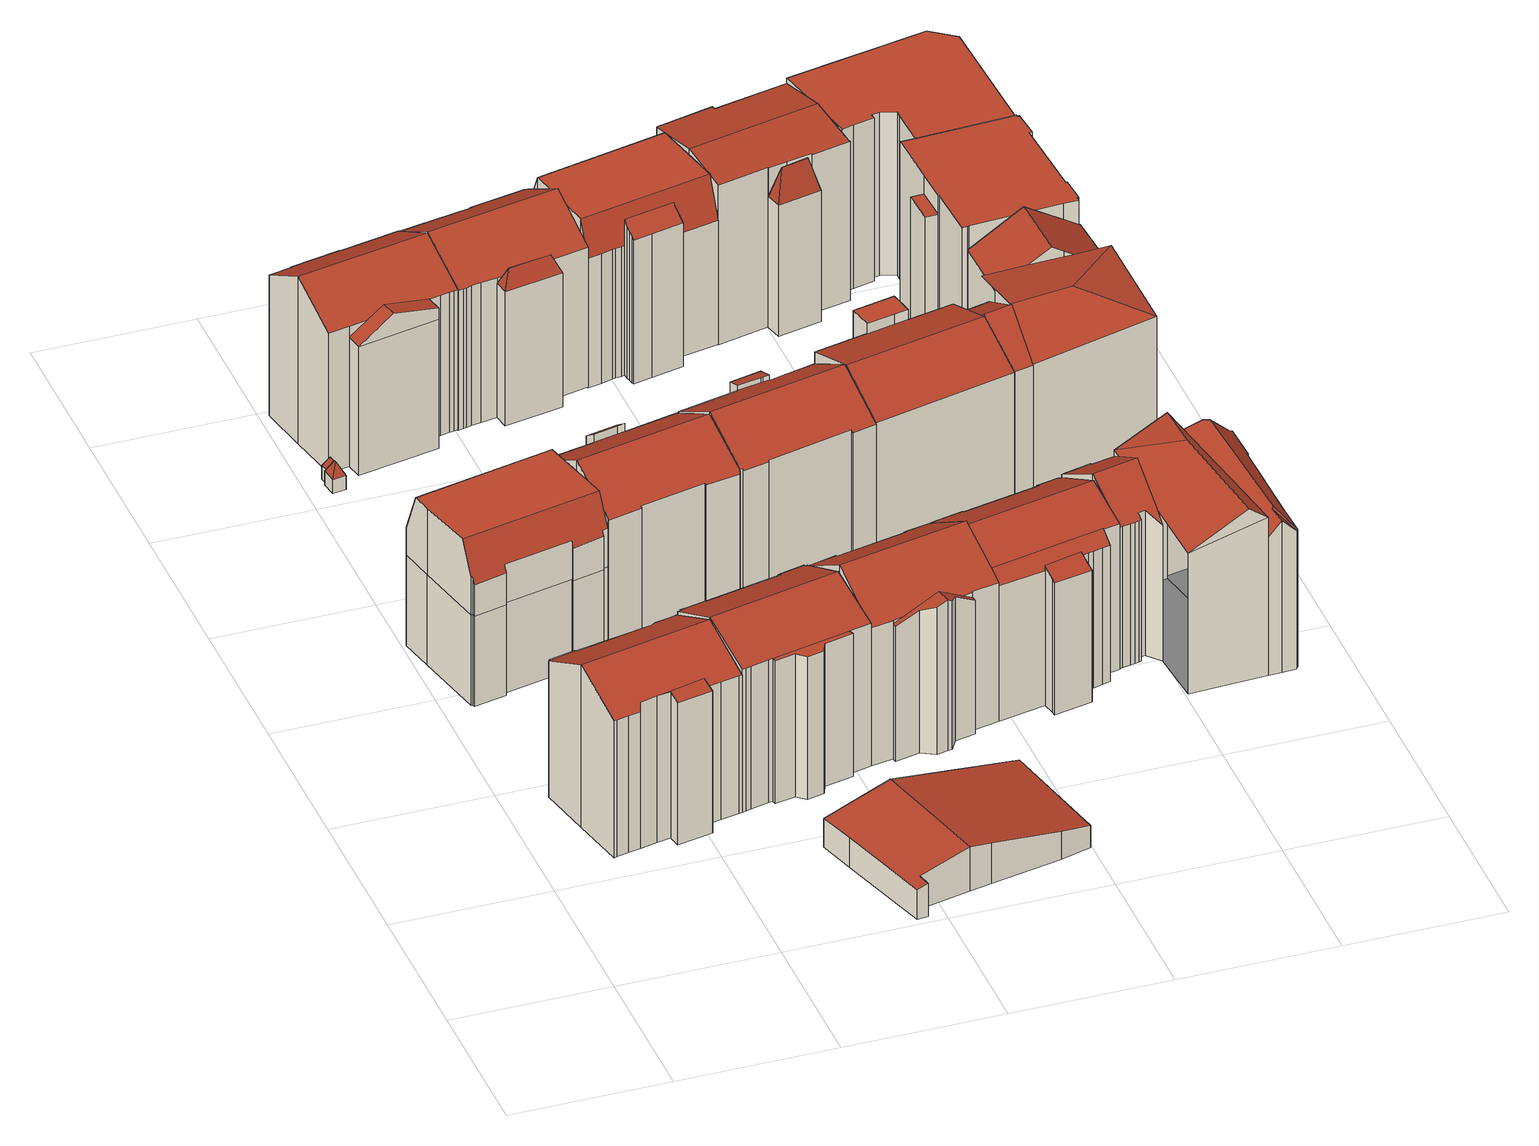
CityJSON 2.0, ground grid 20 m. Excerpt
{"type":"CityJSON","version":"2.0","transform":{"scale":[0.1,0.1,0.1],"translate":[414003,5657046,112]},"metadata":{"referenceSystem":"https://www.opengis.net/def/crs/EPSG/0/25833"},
"CityObjects":{
"building1":{"type":"Building","attributes":{"Gemeindeschluessel":14612000,"Geometrietyp2DReferenz":"3000","function":"31001_9998","roofType":"9999"},"children":["building1-1","building1-2"]},
"building1-1":{"type":"BuildingPart","attributes":{"Dachtyp_tdc":"tdcPolyFlatRoof","Dachneigung":22.49,"QualitaetDacherkennung":32,"Geometrietyp2DReferenz":"3000","measuredHeight":20.2,"roofType":"2100"},"parents":["building1"],"geometry":[{"type":"MultiSurface","lod":"2","boundaries":[[[0,1,2,3,4]],[[1,5,6,2]],[[5,7,8,6]],[[7,9,10,8]],[[9,11,12,13,10]],[[9,7,5,1,0,11]],[[3,2,6,8,10,13]]],"semantics":{"surfaces":[{"type":"WallSurface"},{"type":"RoofSurface"},{"type":"GroundSurface"}],"values":[0,0,0,0,0,1,2]}}]},
"building1-2":{"type":"BuildingPart","attributes":{"Dachtyp_tdc":"tdcGableRoof","Dachneigung":27.22,"QualitaetDacherkennung":71,"Geometrietyp2DReferenz":"3000","measuredHeight":22.39,"roofType":"3100"},"parents":["building1"],"geometry":[{"type":"MultiSurface","lod":"2","boundaries":[[[14,15,16,17]],[[15,18,19,16]],[[18,20,21,19]],[[20,22,23,21]],[[22,24,25,23]],[[24,26,27,25]],[[26,28,29,27]],[[28,30,31,29]],[[30,32,33,31]],[[32,34,35,33]],[[34,36,37,35]],[[36,4,3,37]],[[12,38,39,13]],[[38,40,41,39]],[[40,42,43,41]],[[42,44,45,43]],[[44,46,47,45]],[[46,48,49,47]],[[48,14,17,49]],[[44,42,40,38,12,4,36,34,32,30]],[[30,28,26,24,22,20,18,15,14,48,46,44]],[[17,16,19,21,23,25,27,29,31,33,35,37,3,13,39,41,43,45,47,49]]],"semantics":{"surfaces":[{"type":"WallSurface"},{"type":"RoofSurface"},{"type":"GroundSurface"}],"values":[0,0,0,0,0,0,0,0,0,0,0,0,0,0,0,0,0,0,0,1,1,2]}}]},
"building2":{"type":"Building","attributes":{"Dachtyp_tdc":"tdcFreeFormRoof","Gemeindeschluessel":14612000,"Dachneigung":1.77,"QualitaetDacherkennung":71,"Geometrietyp2DReferenz":"3000","measuredHeight":21.74,"function":"31001_9998","roofType":"5000"},"geometry":[{"type":"Solid","lod":"2","boundaries":[[[[50,51,52,53]],[[51,54,55,52]],[[54,56,57,55]],[[56,58,59,57]],[[58,60,61,59]],[[60,62,63,61]],[[62,64,65,63]],[[64,66,67,65]],[[66,68,69,67]],[[68,70,71,69]],[[70,72,73,71]],[[72,74,75,73]],[[74,76,77,75]],[[76,78,79,77]],[[78,80,81,79]],[[80,82,83,81]],[[82,84,85,83]],[[84,86,87,85]],[[86,88,89,87]],[[88,90,91,89]],[[90,92,93,91]],[[92,94,95,93]],[[94,50,53,95]],[[96,97,98,99,100,101,102,103,104,105,106,107]],[[108,109,110,111,112,113,114,115,51,50,116,117,118,119]],[[101,119,118,120,102]],[[90,120,118,117,92]],[[88,103,102,120,90]],[[92,117,116,94]],[[94,116,50]],[[54,115,114,56]],[[51,115,54]],[[56,114,113,58]],[[58,113,112,60]],[[60,112,111,62]],[[62,111,110,64]],[[64,110,109,66]],[[66,109,108,68]],[[68,108,119,101,100,70]],[[80,107,106,82]],[[78,96,107,80]],[[82,106,105,84]],[[84,105,104,86]],[[86,104,103,88]],[[70,100,99,72]],[[72,99,98,74]],[[74,98,97,76]],[[76,97,96,78]],[[53,52,55,57,59,61,63,65,67,69,71,73,75,77,79,81,83,85,87,89,91,93,95]]]],"semantics":{"surfaces":[{"type":"WallSurface"},{"type":"RoofSurface"},{"type":"GroundSurface"}],"values":[[0,0,0,0,0,0,0,0,0,0,0,0,0,0,0,0,0,0,0,0,0,0,0,1,1,1,0,0,0,0,0,0,0,0,0,0,0,0,0,0,0,0,0,0,0,0,0,0,2]]}}]},
"building3":{"type":"Building","attributes":{"Dachtyp_tdc":"tdcFreeFormRoof","Gemeindeschluessel":14612000,"Dachneigung":62.54,"QualitaetDacherkennung":19,"Geometrietyp2DReferenz":"3000","measuredHeight":3.58,"function":"31001_9998","roofType":"5000"},"geometry":[{"type":"Solid","lod":"2","boundaries":[[[[121,122,123,124]],[[122,125,126,123]],[[125,127,128,126]],[[127,129,130,128]],[[129,131,132,130]],[[131,121,124,132]],[[133,131,129]],[[134,135,136,133,129,127]],[[134,127,125]],[[135,134,125,122]],[[136,135,122,121]],[[133,136,121,131]],[[124,123,126,128,130,132]]]],"semantics":{"surfaces":[{"type":"WallSurface"},{"type":"RoofSurface"},{"type":"GroundSurface"}],"values":[[0,0,0,0,0,0,1,1,1,1,1,1,2]]}}]},
"building4":{"type":"Building","attributes":{"Gemeindeschluessel":14612000,"Geometrietyp2DReferenz":"3000","function":"31001_9998","roofType":"9999"},"children":["building4-1","building4-2"]},
"building4-1":{"type":"BuildingPart","attributes":{"Dachtyp_tdc":"tdcGableRoof","Dachneigung":22.45,"QualitaetDacherkennung":62,"Geometrietyp2DReferenz":"3000","measuredHeight":22.54,"roofType":"3100"},"parents":["building4"],"geometry":[{"type":"MultiSurface","lod":"2","boundaries":[[[137,138,139,140]],[[138,141,142,139]],[[141,143,144,142]],[[143,145,146,144]],[[145,147,148,146]],[[147,149,150,148]],[[149,151,152,150]],[[151,153,154,152]],[[153,155,156,154]],[[155,157,158,156]],[[157,159,160,158]],[[159,161,162,160]],[[163,164,165,166]],[[164,167,168,165]],[[167,169,170,168]],[[169,171,33,170]],[[171,172,173,33]],[[172,174,29,173]],[[174,175,176,29]],[[175,137,140,176]],[[172,171,169,167,164,163,161,159,157]],[[157,155,153,151,149,147,145,143,141,138,137,175,174,172]],[[140,139,142,144,146,148,150,152,154,156,158,160,162,166,165,168,170,33,173,29,176]]],"semantics":{"surfaces":[{"type":"WallSurface"},{"type":"RoofSurface"},{"type":"GroundSurface"}],"values":[0,0,0,0,0,0,0,0,0,0,0,0,0,0,0,0,0,0,0,0,1,1,2]}}]},
"building4-2":{"type":"BuildingPart","attributes":{"Dachtyp_tdc":"tdcPolyFlatRoof","Dachneigung":0,"QualitaetDacherkennung":3,"Geometrietyp2DReferenz":"3000","measuredHeight":19.61,"roofType":"1000"},"parents":["building4"],"geometry":[{"type":"MultiSurface","lod":"2","boundaries":[[[177,178,162,161]],[[177,179,180,178]],[[179,181,182,180]],[[181,183,184,182]],[[183,185,186,184]],[[185,187,188,186]],[[187,163,166,188]],[[187,185,183,181,179,177,161,163]],[[166,162,178,180,182,184,186,188]]],"semantics":{"surfaces":[{"type":"WallSurface"},{"type":"RoofSurface"},{"type":"GroundSurface"}],"values":[0,0,0,0,0,0,0,1,2]}}]},
"building5":{"type":"Building","attributes":{"Gemeindeschluessel":14612000,"Geometrietyp2DReferenz":"3000","function":"31001_9998","roofType":"9999"},"children":["building5-1","building5-2"]},
"building5-1":{"type":"BuildingPart","attributes":{"Dachtyp_tdc":"tdcGableRoof","Dachneigung":29.09,"QualitaetDacherkennung":64,"Geometrietyp2DReferenz":"3000","measuredHeight":23.02,"roofType":"3100"},"parents":["building5"],"geometry":[{"type":"MultiSurface","lod":"2","boundaries":[[[189,190,191,192]],[[190,193,194,191]],[[193,195,194]],[[196,197,198]],[[196,199,200,197]],[[199,201,202,200]],[[201,203,204,202]],[[203,205,206,204]],[[205,207,208,206]],[[207,209,210,208]],[[209,211,212,210]],[[211,213,214,212]],[[213,215,216,214]],[[215,217,218,216]],[[217,219,220,218]],[[219,189,192,220]],[[215,213,211,209,207,205,203,201]],[[201,199,196,221,193,190,189,219,217,215]],[[192,191,194,197,200,202,204,206,208,210,212,214,216,218,220]]],"semantics":{"surfaces":[{"type":"WallSurface"},{"type":"RoofSurface"},{"type":"GroundSurface"}],"values":[0,0,0,0,0,0,0,0,0,0,0,0,0,0,0,0,1,1,2]}}]},
"building5-2":{"type":"BuildingPart","attributes":{"Dachtyp_tdc":"tdcGableRoof","Dachneigung":12.36,"QualitaetDacherkennung":15,"Geometrietyp2DReferenz":"3000","measuredHeight":20.59,"roofType":"3100"},"parents":["building5"],"geometry":[{"type":"MultiSurface","lod":"2","boundaries":[[[222,223,224,225]],[[223,198,197,224]],[[195,222,225,194]],[[226,227,228,229]],[[198,223,229,228,221]],[[195,193,227,226,222]],[[222,226,229,223]],[[225,224,197,194]]],"semantics":{"surfaces":[{"type":"WallSurface"},{"type":"RoofSurface"},{"type":"GroundSurface"}],"values":[0,0,0,1,1,0,0,2]}}]},
"building6":{"type":"Building","attributes":{"Dachtyp_tdc":"tdcGableRoof","Gemeindeschluessel":14612000,"Dachneigung":11.04,"QualitaetDacherkennung":19,"Geometrietyp2DReferenz":"3000","measuredHeight":6.12,"function":"31001_9998","roofType":"3100"},"geometry":[{"type":"Solid","lod":"2","boundaries":[[[[230,231,232,233]],[[231,234,235,232]],[[234,236,237,235]],[[236,238,239,237]],[[238,240,241,239]],[[240,242,243,241]],[[242,244,245,243]],[[244,246,247,245]],[[246,248,249,247]],[[248,250,251,249]],[[250,252,253,251]],[[252,230,233,253]],[[248,246,244,242,240,238,236,234]],[[234,231,230,252,250,248]],[[233,232,235,237,239,241,243,245,247,249,251,253]]]],"semantics":{"surfaces":[{"type":"WallSurface"},{"type":"RoofSurface"},{"type":"GroundSurface"}],"values":[[0,0,0,0,0,0,0,0,0,0,0,0,1,1,2]]}}]},
"building7":{"type":"Building","attributes":{"Gemeindeschluessel":14612000,"Geometrietyp2DReferenz":"3000","function":"31001_9998","roofType":"9999"},"children":["building7-1","building7-2"]},
"building7-1":{"type":"BuildingPart","attributes":{"Dachtyp_tdc":"tdcGableRoof","Dachneigung":30.04,"QualitaetDacherkennung":72,"Geometrietyp2DReferenz":"3000","measuredHeight":22.89,"roofType":"3100"},"parents":["building7"],"geometry":[{"type":"MultiSurface","lod":"2","boundaries":[[[254,255,256,257]],[[255,258,259,256]],[[258,260,261,259]],[[260,262,263,261]],[[262,264,265,263]],[[264,266,267,265]],[[266,268,269,267]],[[268,270,271,269]],[[270,272,273,271]],[[274,275,276,277]],[[275,278,279,276]],[[278,280,281,279]],[[280,282,283,281]],[[282,284,285,283]],[[284,254,257,285]],[[280,278,275,274,272,270,268]],[[268,266,264,262,260,258,255,254,284,282,280]],[[257,256,259,261,263,265,267,269,271,273,277,276,279,281,283,285]]],"semantics":{"surfaces":[{"type":"WallSurface"},{"type":"RoofSurface"},{"type":"GroundSurface"}],"values":[0,0,0,0,0,0,0,0,0,0,0,0,0,0,0,1,1,2]}}]},
"building7-2":{"type":"BuildingPart","attributes":{"Dachtyp_tdc":"tdcPolyFlatRoof","Dachneigung":35.79,"QualitaetDacherkennung":20,"Geometrietyp2DReferenz":"3000","measuredHeight":20.11,"roofType":"2100"},"parents":["building7"],"geometry":[{"type":"MultiSurface","lod":"2","boundaries":[[[286,287,288,273,272]],[[287,289,290,288]],[[289,291,274,277,290]],[[291,289,287,286]],[[273,288,290,277]]],"semantics":{"surfaces":[{"type":"WallSurface"},{"type":"RoofSurface"},{"type":"GroundSurface"}],"values":[0,0,0,1,2]}}]},
"building8":{"type":"Building","attributes":{"Gemeindeschluessel":14612000,"Geometrietyp2DReferenz":"3000","function":"31001_9998","roofType":"9999"},"children":["building8-1","building8-2"]},
"building8-1":{"type":"BuildingPart","attributes":{"Dachtyp_tdc":"tdcGableRoof","Dachneigung":31.81,"QualitaetDacherkennung":61,"Geometrietyp2DReferenz":"3000","measuredHeight":23.54,"roofType":"3100"},"parents":["building8"],"geometry":[{"type":"MultiSurface","lod":"2","boundaries":[[[292,293,294,156]],[[293,295,296,294]],[[297,298,299,300,301,302,303,304,305,306,307,308]],[[308,309,310,311,312,313,314,315,316,295,293,292,297]],[[296,317,318,319,320,321,322,323,324,325,326,327,328,329,330,331,160,332,156,294]],[[295,316,317,296]],[[316,315,318,317]],[[315,314,319,318]],[[314,313,320,319]],[[313,312,321,320]],[[312,311,322,321]],[[311,310,323,322]],[[310,309,324,323]],[[309,308,325,324]],[[308,307,326,325]],[[307,306,327,326]],[[306,305,328,327]],[[305,304,333,328]],[[299,298,160,331,334]],[[298,297,332,160]],[[297,292,156,332]]],"semantics":{"surfaces":[{"type":"WallSurface"},{"type":"RoofSurface"},{"type":"GroundSurface"}],"values":[0,0,1,1,2,0,0,0,0,0,0,0,0,0,0,0,0,0,0,0,0]}}]},
"building8-2":{"type":"BuildingPart","attributes":{"Dachtyp_tdc":"tdcGableRoof","Dachneigung":19.63,"QualitaetDacherkennung":16,"Geometrietyp2DReferenz":"3000","measuredHeight":20.7,"roofType":"3100"},"parents":["building8"],"geometry":[{"type":"MultiSurface","lod":"2","boundaries":[[[335,336,337,338,333,303,339]],[[339,301,340,334,341,342,343,335]],[[344,331,330,329,328,345,346,347,348,349,350]],[[341,334,331,344]],[[333,338,345,328]],[[338,337,346,345]],[[337,336,347,346]],[[336,335,348,347]],[[335,343,349,348]],[[343,342,350,349]],[[342,341,344,350]]],"semantics":{"surfaces":[{"type":"RoofSurface"},{"type":"GroundSurface"},{"type":"WallSurface"}],"values":[0,0,1,2,2,2,2,2,2,2,2]}}]},
"building9":{"type":"Building","attributes":{"Gemeindeschluessel":14612000,"Geometrietyp2DReferenz":"3000","function":"31001_9998","roofType":"9999"},"children":["building9-1","building9-2"]},
"building9-1":{"type":"BuildingPart","attributes":{"Dachtyp_tdc":"tdcFreeFormRoof","Dachneigung":67.17,"QualitaetDacherkennung":20,"Geometrietyp2DReferenz":"3000","measuredHeight":20.75,"roofType":"5000"},"parents":["building9"],"geometry":[{"type":"MultiSurface","lod":"2","boundaries":[[[351,352,353,354]],[[352,355,356,353]],[[355,357,358,356]],[[359,357,355]],[[360,359,355,352]],[[360,352,351,361]],[[359,360,361,357]],[[354,353,356,358,362]]],"semantics":{"surfaces":[{"type":"WallSurface"},{"type":"RoofSurface"},{"type":"GroundSurface"}],"values":[0,0,0,1,1,1,1,2]}}]},
"building9-2":{"type":"BuildingPart","attributes":{"Dachtyp_tdc":"tdcGableRoof","Dachneigung":30.99,"QualitaetDacherkennung":61,"Geometrietyp2DReferenz":"3000","measuredHeight":23.22,"roofType":"3100"},"parents":["building9"],"geometry":[{"type":"MultiSurface","lod":"2","boundaries":[[[363,364,365,366,367,368,369,370]],[[370,371,372,373,374,375,376,377,378,379,363]],[[376,358,357]],[[376,375,380,358]],[[375,374,381,380]],[[374,373,382,381]],[[373,372,383,382]],[[372,371,384,383]],[[371,370,385,384]],[[370,369,386,385]],[[369,368,387,386]],[[368,367,388,387]],[[367,366,389,388]],[[366,365,390,389]],[[365,364,391,390]],[[364,363,392,391]],[[363,379,393,392]],[[379,378,351,354,393]],[[362,358,380,381,382,383,384,385,386,387,388,389,390,391,392,393,354]]],"semantics":{"surfaces":[{"type":"RoofSurface"},{"type":"WallSurface"},{"type":"GroundSurface"}],"values":[0,0,1,1,1,1,1,1,1,1,1,1,1,1,1,1,1,1,2]}}]},
"building10":{"type":"Building","attributes":{"Gemeindeschluessel":14612000,"Geometrietyp2DReferenz":"3000","function":"31001_9998","roofType":"9999"},"children":["building10-1","building10-2"]},
"building10-1":{"type":"BuildingPart","attributes":{"Dachtyp_tdc":"tdcGableRoof","Dachneigung":31.59,"QualitaetDacherkennung":68,"Geometrietyp2DReferenz":"3000","measuredHeight":23.26,"roofType":"3100"},"parents":["building10"],"geometry":[{"type":"MultiSurface","lod":"2","boundaries":[[[394,395,396,397]],[[395,398,399,396]],[[398,400,401,399]],[[400,402,403,401]],[[402,404,405,403]],[[400,398,395,394,406,407,408,409,410,411]],[[411,412,413,414,415,416,404,402,400]],[[417,418,419,420,421,422,423,424,425,426,427,397,396,399,401,403,405]],[[416,415,418,417]],[[415,414,419,418]],[[414,413,420,419]],[[413,412,421,420]],[[412,411,422,421]],[[411,410,423,422]],[[410,409,424,423]],[[409,408,425,424]],[[408,407,426,425]],[[407,406,427,426]],[[406,394,397,427]]],"semantics":{"surfaces":[{"type":"WallSurface"},{"type":"RoofSurface"},{"type":"GroundSurface"}],"values":[0,0,0,0,0,1,1,2,0,0,0,0,0,0,0,0,0,0,0]}}]},
"building10-2":{"type":"BuildingPart","attributes":{"Dachtyp_tdc":"tdcPolyFlatRoof","Dachneigung":14.32,"QualitaetDacherkennung":29,"Geometrietyp2DReferenz":"3000","measuredHeight":20.13,"roofType":"2100"},"parents":["building10"],"geometry":[{"type":"MultiSurface","lod":"2","boundaries":[[[428,429,430,405,404]],[[429,431,432,430]],[[431,433,434,432]],[[433,435,416,417,434]],[[435,433,431,429,428]],[[405,430,432,434,417]]],"semantics":{"surfaces":[{"type":"WallSurface"},{"type":"RoofSurface"},{"type":"GroundSurface"}],"values":[0,0,0,0,1,2]}}]},
"building11":{"type":"Building","attributes":{"Gemeindeschluessel":14612000,"Geometrietyp2DReferenz":"3000","function":"31001_9998","roofType":"9999"},"children":["building11-1","building11-2","building11-3"]},
"building11-1":{"type":"BuildingPart","attributes":{"Dachtyp_tdc":"tdcGableRoof","Dachneigung":27.98,"QualitaetDacherkennung":67,"Geometrietyp2DReferenz":"3000","measuredHeight":22.64,"roofType":"3100"},"parents":["building11"],"geometry":[{"type":"MultiSurface","lod":"2","boundaries":[[[436,437,438,439]],[[437,309,324,438]],[[309,440,441,324]],[[440,442,443,441]],[[442,444,445,443]],[[444,446,447,445]],[[446,448,449,447]],[[448,450,451,449]],[[450,452,453,451]],[[452,454,455,453]],[[454,456,457,455]],[[456,458,459,457]],[[458,460,461,459]],[[460,462,463,461]],[[458,456,454,452,450,448,446,444,442,440,309,437]],[[437,436,462,460,458]],[[439,438,324,441,443,445,447,449,451,453,455,457,459,461,463]]],"semantics":{"surfaces":[{"type":"WallSurface"},{"type":"RoofSurface"},{"type":"GroundSurface"}],"values":[0,0,0,0,0,0,0,0,0,0,0,0,0,0,1,1,2]}}]},
"building11-2":{"type":"BuildingPart","attributes":{"Dachtyp_tdc":"tdcPolyFlatRoof","Dachneigung":43.53,"QualitaetDacherkennung":31,"Geometrietyp2DReferenz":"3000","measuredHeight":20.07,"roofType":"2100"},"parents":["building11"],"geometry":[{"type":"MultiSurface","lod":"2","boundaries":[[[464,465,327,466]],[[465,467,326,327]],[[467,468,436,439,326]],[[469,470,471,463,462]],[[470,472,473,471]],[[472,474,475,473]],[[474,476,477,475]],[[476,478,479,477]],[[478,476,474,472,470,469,468,467,465,464,480]],[[481,466,327,326,439,463,471,473,475,477,479]]],"semantics":{"surfaces":[{"type":"WallSurface"},{"type":"RoofSurface"},{"type":"GroundSurface"}],"values":[0,0,0,0,0,0,0,0,1,2]}}]},
"building11-3":{"type":"BuildingPart","attributes":{"Dachtyp_tdc":"tdcPolyFlatRoof","Dachneigung":26.17,"QualitaetDacherkennung":52,"Geometrietyp2DReferenz":"3000","measuredHeight":19.17,"roofType":"2100"},"parents":["building11"],"geometry":[{"type":"MultiSurface","lod":"2","boundaries":[[[482,483,484,485]],[[483,486,487,484]],[[486,488,489,487]],[[488,490,491,489]],[[490,492,493,491]],[[492,494,464,466,493]],[[494,492,490,488,486,483,482,495,496]],[[481,479,485,484,487,489,491,493,466]],[[495,482,485,479,478]]],"semantics":{"surfaces":[{"type":"WallSurface"},{"type":"RoofSurface"},{"type":"GroundSurface"}],"values":[0,0,0,0,0,0,1,2,0]}}]},
"building12":{"type":"Building","attributes":{"Gemeindeschluessel":14612000,"Geometrietyp2DReferenz":"3000","function":"31001_9998","roofType":"9999"},"children":["building12-1","building12-2"]},
"building12-1":{"type":"BuildingPart","attributes":{"Dachtyp_tdc":"tdcPolyFlatRoof","Dachneigung":38.68,"QualitaetDacherkennung":18,"Geometrietyp2DReferenz":"3000","measuredHeight":21.32,"roofType":"2100"},"parents":["building12"],"geometry":[{"type":"MultiSurface","lod":"2","boundaries":[[[497,498,499,500,501]],[[498,502,503,499]],[[502,504,505,503]],[[504,506,507,505]],[[506,508,509,507]],[[508,510,511,509]],[[510,512,513,514,511]],[[512,510,508,506,504,502,498,497,515]],[[516,500,499,503,505,507,509,511,514]]],"semantics":{"surfaces":[{"type":"WallSurface"},{"type":"RoofSurface"},{"type":"GroundSurface"}],"values":[0,0,0,0,0,0,0,1,2]}}]},
"building12-2":{"type":"BuildingPart","attributes":{"Dachtyp_tdc":"tdcCutGableRoof","Dachneigung":0.071,"QualitaetDacherkennung":65,"Geometrietyp2DReferenz":"3000","measuredHeight":22.11,"roofType":"9999"},"parents":["building12"],"geometry":[{"type":"MultiSurface","lod":"2","boundaries":[[[517,518,519,520]],[[518,521,522,519]],[[521,523,524,522]],[[523,525,526,524]],[[525,501,500,526]],[[513,527,528,514]],[[527,529,530,528]],[[529,531,532,530]],[[531,533,534,532]],[[533,535,536,534]],[[535,537,538,536]],[[537,539,540,538]],[[539,517,520,540]],[[521,518,517,539]],[[537,535,533,531,529,527,513,541,501,525,523]],[[539,537,523,521]],[[520,519,522,524,526,500,516,514,528,530,532,534,536,538,540]]],"semantics":{"surfaces":[{"type":"WallSurface"},{"type":"RoofSurface"},{"type":"GroundSurface"}],"values":[0,0,0,0,0,0,0,0,0,0,0,0,0,1,1,1,2]}}]},
"building13":{"type":"Building","attributes":{"Gemeindeschluessel":14612000,"Geometrietyp2DReferenz":"3000","function":"31001_9998","roofType":"9999"},"children":["building13-1","building13-2"]},
"building13-1":{"type":"BuildingPart","attributes":{"Dachtyp_tdc":"tdcGableRoof","Dachneigung":32.03,"QualitaetDacherkennung":46,"Geometrietyp2DReferenz":"3000","measuredHeight":23.23,"roofType":"3100"},"parents":["building13"],"geometry":[{"type":"MultiSurface","lod":"2","boundaries":[[[542,543,544,545]],[[543,546,547,544]],[[548,549,550,551]],[[549,552,553,550]],[[552,554,555,553]],[[554,556,557,555]],[[556,542,545,557]],[[552,549,548,558,546,543,542]],[[542,556,554,552]],[[545,544,547,559,551,550,553,555,557]]],"semantics":{"surfaces":[{"type":"WallSurface"},{"type":"RoofSurface"},{"type":"GroundSurface"}],"values":[0,0,0,0,0,0,0,1,1,2]}}]},
"building13-2":{"type":"BuildingPart","attributes":{"Dachtyp_tdc":"tdcPolyFlatRoof","Dachneigung":0,"QualitaetDacherkennung":45,"Geometrietyp2DReferenz":"3000","measuredHeight":22.34,"roofType":"1000"},"parents":["building13"],"geometry":[{"type":"MultiSurface","lod":"2","boundaries":[[[560,561,562,547,546]],[[561,563,564,562]],[[563,565,548,551,564]],[[565,563,561,560,566]],[[559,547,562,564,551]]],"semantics":{"surfaces":[{"type":"WallSurface"},{"type":"RoofSurface"},{"type":"GroundSurface"}],"values":[0,0,0,1,2]}}]},
"building14":{"type":"Building","attributes":{"Gemeindeschluessel":14612000,"Geometrietyp2DReferenz":"3000","function":"31001_9998","roofType":"9999"},"children":["building14-1","building14-2","building14-3"]},
"building14-1":{"type":"BuildingPart","attributes":{"Dachtyp_tdc":"tdcHipAndGableRoof","Dachneigung":29.05,"QualitaetDacherkennung":38,"Geometrietyp2DReferenz":"3000","measuredHeight":23.47,"roofType":"5000"},"parents":["building14"],"geometry":[{"type":"MultiSurface","lod":"2","boundaries":[[[567,568,569,570,571,572]],[[573,574,575,576,577]],[[568,567,578]],[[574,573,579]],[[567,580,581,582,574,579,578]],[[573,568,578,579]],[[575,583,584,571,570,576]]],"semantics":{"surfaces":[{"type":"WallSurface"},{"type":"RoofSurface"},{"type":"GroundSurface"}],"values":[0,0,1,0,1,1,2]}}]},
"building14-2":{"type":"BuildingPart","attributes":{"Dachtyp_tdc":"tdcFreeFormRoof","Dachneigung":47.22,"QualitaetDacherkennung":16,"Geometrietyp2DReferenz":"3000","measuredHeight":22.68,"roofType":"5000"},"parents":["building14"],"geometry":[{"type":"MultiSurface","lod":"2","boundaries":[[[585,586,587,588]],[[586,589,590,587]],[[589,591,592,590]],[[591,593,594,592]],[[593,595,596,594]],[[595,597,598,596]],[[597,599,600,598]],[[599,601,602,600]],[[601,603,604,602]],[[603,605,606,604]],[[605,607,608,606]],[[607,609,610,608]],[[609,611,612,610]],[[611,577,576,612]],[[569,585,588,570]],[[611,609,607,613]],[[607,605,614,613]],[[605,603,601,599,597,595,593,615,616,614]],[[593,591,615]],[[591,589,617,618,616,615]],[[589,586,617]],[[586,585,618,617]],[[585,569,577,611,613,614,616,618]],[[588,587,590,592,594,596,598,600,602,604,606,608,610,612,576,570]]],"semantics":{"surfaces":[{"type":"WallSurface"},{"type":"RoofSurface"},{"type":"GroundSurface"}],"values":[0,0,0,0,0,0,0,0,0,0,0,0,0,0,0,1,1,1,1,1,1,1,1,2]}}]},
"building14-3":{"type":"BuildingPart","attributes":{"Dachtyp_tdc":"tdcFreeFormRoof","Dachneigung":31.57,"QualitaetDacherkennung":65,"Geometrietyp2DReferenz":"3000","measuredHeight":23.35,"roofType":"5000"},"parents":["building14"],"geometry":[{"type":"MultiSurface","lod":"2","boundaries":[[[619,620,621,622]],[[620,623,624,621]],[[623,625,626,624]],[[625,627,628,626]],[[627,629,630,628]],[[629,631,632,630]],[[631,633,634,632]],[[633,635,636,634]],[[635,637,638,636]],[[637,639,640,638]],[[639,641,642,640]],[[641,643,644,642]],[[643,572,571,644]],[[645,646,647,583]],[[646,619,622,647]],[[648,580,572,643,641,639,637,635,633]],[[633,631,629,627,625,623,620,619,646,645,582,648]],[[622,621,624,626,628,630,632,634,636,638,640,642,644,571,584,583,647]]],"semantics":{"surfaces":[{"type":"WallSurface"},{"type":"RoofSurface"},{"type":"GroundSurface"}],"values":[0,0,0,0,0,0,0,0,0,0,0,0,0,0,0,1,1,2]}}]},
"building15":{"type":"Building","attributes":{"Gemeindeschluessel":14612000,"Geometrietyp2DReferenz":"3000","function":"31001_9998","roofType":"9999"},"children":["building15-1","building15-2"]},
"building15-1":{"type":"BuildingPart","attributes":{"Dachtyp_tdc":"tdcFreeFormRoof","Dachneigung":75.57,"QualitaetDacherkennung":15,"Geometrietyp2DReferenz":"3000","measuredHeight":22.16,"roofType":"5000"},"parents":["building15"],"geometry":[{"type":"MultiSurface","lod":"2","boundaries":[[[649,650,651,652]],[[653,654,655,656]],[[654,649,652,655]],[[657,658,659,650]],[[657,650,649]],[[658,657,649,654]],[[658,654,653,659]],[[652,651,660,656,655]]],"semantics":{"surfaces":[{"type":"WallSurface"},{"type":"RoofSurface"},{"type":"GroundSurface"}],"values":[0,0,0,1,1,1,1,2]}}]},
"building15-2":{"type":"BuildingPart","attributes":{"Dachtyp_tdc":"tdcGableRoof","Dachneigung":10,"QualitaetDacherkennung":59,"Geometrietyp2DReferenz":"3000","measuredHeight":22.99,"roofType":"3100"},"parents":["building15"],"geometry":[{"type":"MultiSurface","lod":"2","boundaries":[[[661,662,653,656,663]],[[664,665,666,651,650]],[[665,667,668,666]],[[667,669,670,668]],[[669,671,672,670]],[[671,673,674,672]],[[673,675,676,674]],[[675,677,678,676]],[[677,679,680,678]],[[679,681,682,680]],[[681,683,684,682]],[[683,685,686,684]],[[685,661,663,686]],[[681,679,677,675,673,671,669]],[[669,667,665,664,687,662,661,685,683,681]],[[663,656,660,651,666,668,670,672,674,676,678,680,682,684,686]]],"semantics":{"surfaces":[{"type":"WallSurface"},{"type":"RoofSurface"},{"type":"GroundSurface"}],"values":[0,0,0,0,0,0,0,0,0,0,0,0,0,1,1,2]}}]},
"building16":{"type":"Building","attributes":{"Gemeindeschluessel":14612000,"Geometrietyp2DReferenz":"3000","function":"31001_9998","roofType":"9999"},"children":["building16-1","building16-2","building16-3"]},
"building16-1":{"type":"BuildingPart","attributes":{"Dachtyp_tdc":"tdcGableRoof","Dachneigung":30.3,"QualitaetDacherkennung":63,"Geometrietyp2DReferenz":"3000","measuredHeight":23.17,"roofType":"3100"},"parents":["building16"],"geometry":[{"type":"MultiSurface","lod":"2","boundaries":[[[688,689,690,691]],[[689,692,693,690]],[[692,694,695,693]],[[692,689,696]],[[689,688,697,698,699,696]],[[694,692,696,699,700,701]],[[691,690,693,695]]],"semantics":{"surfaces":[{"type":"WallSurface"},{"type":"RoofSurface"},{"type":"GroundSurface"}],"values":[0,0,0,0,1,1,2]}}]},
"building16-2":{"type":"BuildingPart","attributes":{"Dachtyp_tdc":"tdcHipAndGableRoof","Dachneigung":10.69,"QualitaetDacherkennung":28,"Geometrietyp2DReferenz":"3000","measuredHeight":22.95,"roofType":"5000"},"parents":["building16"],"geometry":[{"type":"MultiSurface","lod":"2","boundaries":[[[702,703,704,705,706]],[[703,707,688,691,704]],[[703,702,708]],[[702,709,710,711,712,713,708]],[[707,703,708,713,700,698]],[[714,715,716,705,704,691,695]]],"semantics":{"surfaces":[{"type":"WallSurface"},{"type":"RoofSurface"},{"type":"GroundSurface"}],"values":[0,0,1,1,1,2]}}]},
"building16-3":{"type":"BuildingPart","attributes":{"Dachtyp_tdc":"tdcFreeFormRoof","Dachneigung":31.81,"QualitaetDacherkennung":69,"Geometrietyp2DReferenz":"3000","measuredHeight":23.19,"roofType":"5000"},"parents":["building16"],"geometry":[{"type":"MultiSurface","lod":"2","boundaries":[[[717,706,705,718]],[[719,720,721,715]],[[720,722,723,721]],[[722,724,725,723]],[[724,726,727,725]],[[726,728,729,727]],[[728,717,718,729]],[[724,722,720,719,711,730]],[[730,709,706,717,728,726,724]],[[718,705,716,715,721,723,725,727,729]]],"semantics":{"surfaces":[{"type":"WallSurface"},{"type":"RoofSurface"},{"type":"GroundSurface"}],"values":[0,0,0,0,0,0,0,1,1,2]}}]},
"building17":{"type":"Building","attributes":{"Gemeindeschluessel":14612000,"Geometrietyp2DReferenz":"3000","function":"31001_9998","roofType":"9999"},"children":["building17-1","building17-2"]},
"building17-1":{"type":"BuildingPart","attributes":{"Dachtyp_tdc":"tdcPolyFlatRoof","Dachneigung":0,"QualitaetDacherkennung":54,"Geometrietyp2DReferenz":"3000","measuredHeight":22.65,"roofType":"1000"},"parents":["building17"],"geometry":[{"type":"MultiSurface","lod":"2","boundaries":[[[731,732,733,734,735]],[[732,736,737,733]],[[736,738,739,737]],[[738,740,741,739]],[[740,742,743,741]],[[742,744,745,743]],[[744,746,747,745]],[[746,748,749,747]],[[748,750,751,749]],[[750,752,753,751]],[[752,754,755,753]],[[754,756,757,755]],[[756,758,759,757]],[[758,760,761,759]],[[760,762,763,761]],[[762,764,765,763]],[[764,766,767,765]],[[766,768,769,767]],[[768,770,771,769]],[[770,772,773,774,771]],[[772,770,768,766,764,762,760,758,756,754,752,750,748,746,744,742,740,738,736,732,731]],[[734,733,737,739,741,743,745,747,749,751,753,755,757,759,761,763,765,767,769,771,774]]],"semantics":{"surfaces":[{"type":"WallSurface"},{"type":"RoofSurface"},{"type":"GroundSurface"}],"values":[0,0,0,0,0,0,0,0,0,0,0,0,0,0,0,0,0,0,0,0,1,2]}}]},
"building17-2":{"type":"BuildingPart","attributes":{"Dachtyp_tdc":"tdcPolyFlatRoof","Dachneigung":0,"QualitaetDacherkennung":24,"Geometrietyp2DReferenz":"3000","measuredHeight":20.05,"roofType":"1000"},"parents":["building17"],"geometry":[{"type":"MultiSurface","lod":"2","boundaries":[[[773,775,776,774]],[[775,777,778,776]],[[777,735,734,778]],[[735,777,775,773]],[[774,776,778,734]]],"semantics":{"surfaces":[{"type":"WallSurface"},{"type":"RoofSurface"},{"type":"GroundSurface"}],"values":[0,0,0,1,2]}}]},
"building18":{"type":"Building","attributes":{"Dachtyp_tdc":"tdcPolyFlatRoof","Gemeindeschluessel":14612000,"Dachneigung":0,"QualitaetDacherkennung":45,"Geometrietyp2DReferenz":"3000","measuredHeight":22.45,"function":"31001_9998","roofType":"1000"},"geometry":[{"type":"Solid","lod":"2","boundaries":[[[[779,780,781,782]],[[780,783,784,781]],[[783,785,786,784]],[[785,787,788,786]],[[787,789,790,788]],[[789,791,792,790]],[[791,793,794,792]],[[793,795,796,794]],[[795,797,739,796]],[[797,798,737,739]],[[797,795,793,791,789,787,785,783,780,779,799,798]],[[737,800,782,781,784,786,788,790,792,794,796,739]],[[798,799,800,737]],[[799,779,782,800]]]],"semantics":{"surfaces":[{"type":"WallSurface"},{"type":"RoofSurface"},{"type":"GroundSurface"}],"values":[[0,0,0,0,0,0,0,0,0,0,1,2,0,0]]}}]}
},
"vertices":[
[201,261,212],[205,244,205],[205,244,10],[201,261,10],[201,261,199],[160,235,205],[160,235,10],[157,250,211],[157,250,10],[140,247,211],[140,247,10],[118,242,211],[118,242,198],[118,242,10],
[90,384,196],[91,380,198],[91,380,10],[90,384,10],[190,400,198],[190,400,10],[190,403,196],[190,403,10],[194,405,196],[194,405,10],[217,410,196],[217,410,10],[221,411,196],[221,411,10],[222,408,198],[222,408,10],[236,340,233],[236,340,10],[250,271,199],[250,271,10],[246,270,199],[246,270,10],[223,266,199],[223,266,10],[103,239,198],[103,239,10],[88,236,198],[88,236,10],[84,235,198],[84,235,10],[69,304,233],[69,304,10],[55,373,197],[55,373,10],[57,375,197],[57,375,10],
[73,741,132],[128,753,132],[128,753,8],[73,741,8],[129,748,132],[129,748,8],[130,742,132],[130,742,8],[131,738,132],[131,738,8],[138,740,132],[138,740,8],[147,742,132],[147,742,8],[165,745,132],[165,745,8],[181,749,132],[181,749,8],[182,745,132],[182,745,8],[211,613,132],[211,613,8],[204,612,132],[204,612,8],[205,609,132],[205,609,8],[165,600,132],[165,600,8],[165,604,132],[165,604,8],[77,585,132],[77,585,8],[78,581,132],[78,581,8],[37,572,132],[37,572,8],[36,576,132],[36,576,8],[34,575,132],[34,575,8],[14,667,132],[14,667,8],[5,712,132],[5,712,8],[76,727,132],[76,727,8],[165,604,185],[165,600,177],[205,609,178],[204,612,185],[211,613,185],[207,631,226],[30,593,226],[34,575,184],[36,576,184],[37,572,175],[78,581,176],[77,585,185],[182,745,183],[181,749,172],[165,745,171],[147,742,172],[138,740,172],[131,738,172],[130,742,160],[129,748,146],[76,727,170],[5,712,170],[9,692,223],[186,730,223],[14,667,223],
[23,1037,30],[26,1037,30],[26,1037,11],[23,1037,11],[24,1049,30],[24,1049,11],[37,1051,30],[37,1051,11],[43,1021,30],[43,1021,11],[26,1018,30],[26,1018,11],[33,1027,47],[32,1044,43],[34,1032,43],[32,1030,47],
[226,412,202],[233,413,202],[233,413,10],[226,412,10],[257,418,202],[257,418,10],[259,419,202],[259,419,10],[260,417,203],[260,417,10],[355,436,204],[355,436,10],[354,441,201],[354,441,10],[387,448,202],[387,448,10],[388,444,203],[388,444,10],[390,445,203],[390,445,10],[403,378,235],[403,378,10],[418,308,206],[418,308,10],[390,302,206],[390,302,10],[290,280,206],[285,279,206],[285,279,10],[290,280,10],[262,274,206],[262,274,10],[255,272,206],[255,272,10],[250,271,206],[236,341,235],[236,341,10],[222,408,203],[227,409,203],[227,409,10],
[392,296,206],[392,296,10],[355,288,206],[355,288,10],[350,275,206],[350,275,10],[328,270,206],[328,270,10],[317,280,206],[317,280,10],[291,275,206],[291,275,10],
[191,1089,202],[180,1087,202],[180,1087,10],[191,1089,10],[165,1084,202],[165,1084,10],[165,1084,187],[62,1064,202],[62,1064,10],[62,1064,187],[36,1059,202],[36,1059,10],[23,1125,240],[23,1125,10],[11,1189,203],[11,1189,10],[41,1195,203],[41,1195,10],[40,1198,201],[40,1198,10],[102,1209,202],[102,1209,10],[103,1207,203],[103,1207,10],[177,1222,203],[177,1222,10],[189,1157,240],[189,1157,10],[202,1091,202],[202,1091,10],[197,1090,202],[197,1090,10],[86,1069,202],
[169,1063,187],[66,1043,187],[66,1043,10],[169,1063,10],[169,1063,203],[165,1084,203],[107,1073,216],[111,1052,216],
[558,63,48],[468,44,66],[468,44,10],[558,63,10],[440,38,71],[440,38,10],[375,24,55],[375,24,10],[379,7,55],[379,7,10],[365,5,51],[365,5,10],[328,128,50],[328,128,10],[314,176,49],[314,176,10],[341,182,56],[341,182,10],[400,194,71],[400,194,10],[566,226,38],[566,226,10],[597,74,40],[597,74,10],
[381,646,198],[338,638,199],[338,638,10],[381,646,10],[337,640,200],[337,640,10],[254,622,200],[254,622,10],[254,620,198],[254,620,10],[211,610,198],[211,610,10],[211,613,200],[211,613,10],[197,678,239],[197,678,10],[182,745,200],[182,745,10],[246,758,200],[246,758,10],[286,767,200],[355,782,200],[355,782,10],[286,767,10],[355,778,202],[355,778,10],[369,715,239],[369,715,10],[383,650,200],[383,650,10],[382,650,200],[382,650,10],
[246,758,211],[242,772,201],[242,772,10],[282,781,201],[282,781,10],[286,767,211],
[390,445,202],[394,446,202],[394,446,10],[394,448,200],[394,448,10],[404,376,245],[418,308,200],[446,313,200],[446,314,200],[460,317,200],[506,327,200],[536,333,200],[549,336,200],[549,336,201],[583,343,200],[581,354,208],[568,410,245],[551,479,201],[550,479,201],[549,482,199],[520,476,199],[517,475,199],[518,471,202],[429,452,202],[428,456,200],[428,456,10],[429,452,10],[518,471,10],[517,475,10],[520,476,10],[549,482,10],[550,479,10],[551,479,10],[568,410,10],[581,354,10],[583,343,10],[549,336,10],[506,327,10],[446,314,10],[446,313,10],[404,376,10],[549,336,193],[446,313,195],
[510,308,217],[515,309,214],[524,323,208],[550,329,193],[506,327,217],[446,314,195],[447,308,195],[478,314,206],[496,305,212],[447,308,10],[550,329,10],[524,323,10],[515,309,10],[510,308,10],[496,305,10],[478,314,10],
[325,1113,193],[329,1095,193],[329,1095,9],[325,1113,9],[255,1081,193],[255,1081,9],[252,1100,193],[252,1100,9],[263,1092,217],[317,1102,216],[325,1114,193],[325,1114,9],
[356,1188,242],[344,1253,201],[342,1253,201],[341,1258,198],[271,1244,199],[272,1240,201],[177,1222,202],[189,1156,242],[202,1091,201],[209,1092,201],[213,1093,201],[220,1095,201],[232,1097,201],[252,1100,201],[325,1114,201],[325,1113,201],[369,1122,201],[232,1097,9],[220,1095,9],[213,1093,9],[209,1092,9],[202,1091,9],[189,1156,9],[177,1222,9],[272,1240,9],[271,1244,9],[341,1258,9],[342,1253,9],[344,1253,9],[356,1188,9],[369,1122,9],
[386,649,200],[386,650,202],[386,650,9],[386,649,9],[383,650,202],[383,650,9],[369,714,242],[369,714,9],[355,778,204],[355,778,9],[431,795,204],[431,795,9],[419,656,200],[419,657,201],[527,681,202],[528,678,200],[558,685,200],[544,752,242],[531,816,204],[519,813,204],[489,806,204],[472,802,204],[472,803,204],[472,803,9],[472,802,9],[489,806,9],[519,813,9],[531,816,9],[544,752,9],[558,685,9],[528,678,9],[527,681,9],[419,657,9],[419,656,9],
[431,795,211],[428,811,206],[428,811,9],[468,820,206],[468,820,9],[469,816,207],[469,816,9],[472,803,211],
[580,359,210],[567,413,237],[567,413,10],[580,359,10],[553,480,201],[553,480,10],[552,483,199],[552,483,10],[592,492,199],[592,492,10],[593,488,201],[593,488,10],[690,508,201],[690,508,10],[689,513,198],[689,513,10],[717,519,198],[717,519,10],[718,516,200],[718,516,10],[720,516,200],[720,516,10],[734,448,237],[734,448,10],[746,394,210],[746,394,10],[725,390,210],[725,390,10],
[643,355,195],[583,343,196],[643,355,10],[581,354,206],[580,359,211],[725,390,211],[728,375,197],[728,375,10],[718,373,197],[718,373,10],[706,370,197],[706,370,10],[700,369,197],[700,369,10],[690,367,197],[690,367,10],[643,356,196],[643,356,10],
[692,358,198],[693,352,195],[693,352,10],[692,358,10],[694,349,193],[694,349,10],[695,344,191],[695,344,10],[647,334,191],[647,334,10],[646,339,193],[646,339,10],[643,355,201],[690,367,202],[643,356,202],
[480,1143,219],[484,1126,205],[484,1126,8],[480,1143,8],[480,1143,178],[444,1117,205],[444,1117,8],[420,1112,205],[420,1112,8],[419,1115,208],[419,1115,8],[418,1120,212],[418,1120,8],[417,1125,216],[417,1125,8],[416,1132,222],[416,1132,186],[416,1132,8],[480,1146,221],[480,1146,8],
[344,1253,179],[510,1288,179],[510,1288,8],[344,1253,8],[513,1269,229],[513,1269,8],[533,1173,230],[533,1173,8],[536,1154,178],[536,1154,8],[412,1131,186],[412,1131,8],[405,1130,186],[405,1130,8],[401,1129,186],[401,1129,8],[386,1125,186],[386,1125,8],[369,1122,186],[369,1122,8],[366,1138,230],[366,1138,8],[348,1233,229],[348,1233,8],[480,1146,186],
[545,749,243],[531,816,220],[531,816,10],[545,749,10],[599,831,220],[599,831,10],[652,841,220],[710,853,220],[710,853,10],[652,841,10],[724,787,243],[724,787,10],[738,725,203],[738,725,10],[558,685,202],[558,685,10],[599,830,220],[599,830,10],
[599,831,234],[593,860,234],[593,860,10],[646,871,234],[646,871,10],[652,841,234],[599,830,234],
[788,531,212],[856,544,239],[856,544,200],[856,544,11],[788,531,11],[788,531,203],[899,325,228],[802,321,204],[802,321,11],[899,325,11],[899,325,200],[856,476,246],[876,324,246],[789,517,212],[792,464,210],[796,409,208],[797,392,11],[792,464,11],
[855,549,200],[904,559,200],[904,559,11],[855,549,11],[904,554,200],[904,554,11],[927,538,200],[927,538,11],[932,538,200],[932,538,11],[934,490,199],[934,490,11],[932,490,201],[932,490,11],[932,487,201],[932,487,11],[933,368,203],[933,368,11],[934,368,201],[934,368,11],[936,330,200],[936,330,11],[934,330,200],[934,330,11],[934,327,200],[934,327,11],[916,326,219],[916,326,11],[913,351,220],[915,353,222],[925,531,207],[897,516,238],[897,550,208],[892,524,234],
[773,407,210],[774,400,205],[774,400,11],[773,407,11],[771,399,205],[771,399,11],[766,398,205],[766,398,11],[760,397,205],[760,397,11],[750,395,205],[750,395,11],[746,394,205],[746,394,11],[734,451,244],[734,451,11],[720,516,204],[720,516,11],[724,517,204],[724,517,11],[724,520,202],[724,520,11],[759,528,202],[759,528,11],[760,525,203],[760,525,11],[797,392,197],[782,409,210],[782,409,11],[792,464,244],
[606,1147,187],[601,1168,187],[601,1168,7],[606,1147,7],[657,1177,187],[661,1159,187],[661,1159,7],[657,1177,7],[614,1160,229],[648,1168,229],[657,1180,187],[657,1180,7],
[706,1187,225],[657,1177,225],[706,1187,7],[601,1168,226],[601,1169,226],[601,1169,7],[536,1154,226],[536,1154,7],[524,1218,237],[524,1218,7],[510,1288,224],[510,1288,7],[512,1290,224],[512,1290,7],[583,1306,224],[583,1306,7],[584,1300,225],[584,1300,7],[677,1320,225],[677,1320,7],[691,1254,237],[691,1254,7],[702,1203,228],[702,1203,7],[705,1191,225],[705,1191,7],[657,1180,225],
[762,730,204],[738,725,204],[738,725,12],[762,730,12],[710,853,205],[710,853,12],[757,864,205],[757,864,12],[724,789,244],[762,732,205],[762,741,210],[760,797,244],[760,801,241],[758,839,219],
[913,891,228],[922,763,212],[922,763,12],[913,891,12],[913,891,199],[762,730,205],[839,811,242],[868,890,227],[841,889,227],[812,888,227],[756,886,226],[760,801,242],[756,886,12],[772,887,12],[841,889,12],
[907,978,201],[907,978,12],[772,887,202],[769,970,202],[769,970,12],[771,972,203],[771,972,12],[838,975,244],[838,975,12],[887,978,213],[887,978,12],[905,978,202],[905,978,12],[841,889,244],
[757,1084,235],[754,1155,235],[754,1155,8],[757,1084,8],[757,1084,209],[774,1155,235],[774,1155,8],[895,1160,235],[895,1160,8],[896,1157,235],[896,1157,8],[898,1158,235],[898,1158,8],[901,1123,235],[901,1123,8],[897,1122,235],[897,1122,8],[903,1016,235],[903,1016,8],[905,1016,235],[905,1016,8],[907,983,235],[907,983,8],[905,983,235],[905,983,8],[905,980,235],[905,980,8],[905,978,235],[905,978,8],[887,978,235],[887,978,8],[771,972,235],[771,972,8],[769,970,235],[769,970,8],[769,971,235],[769,971,8],[763,971,235],[763,971,8],[760,1040,235],[760,1040,8],[759,1040,235],[759,1040,209],[759,1040,8],
[743,1039,209],[743,1039,8],[741,1083,209],[741,1083,8],
[772,1215,232],[753,1221,232],[753,1221,8],[772,1215,8],[743,1219,232],[743,1219,8],[744,1213,232],[744,1213,8],[717,1207,232],[717,1207,8],[702,1203,232],[702,1203,8],[677,1320,232],[677,1320,8],[857,1355,232],[857,1355,8],[888,1332,232],[888,1332,8],[895,1160,232],[774,1155,232],[772,1207,232],[772,1207,8]
]}
